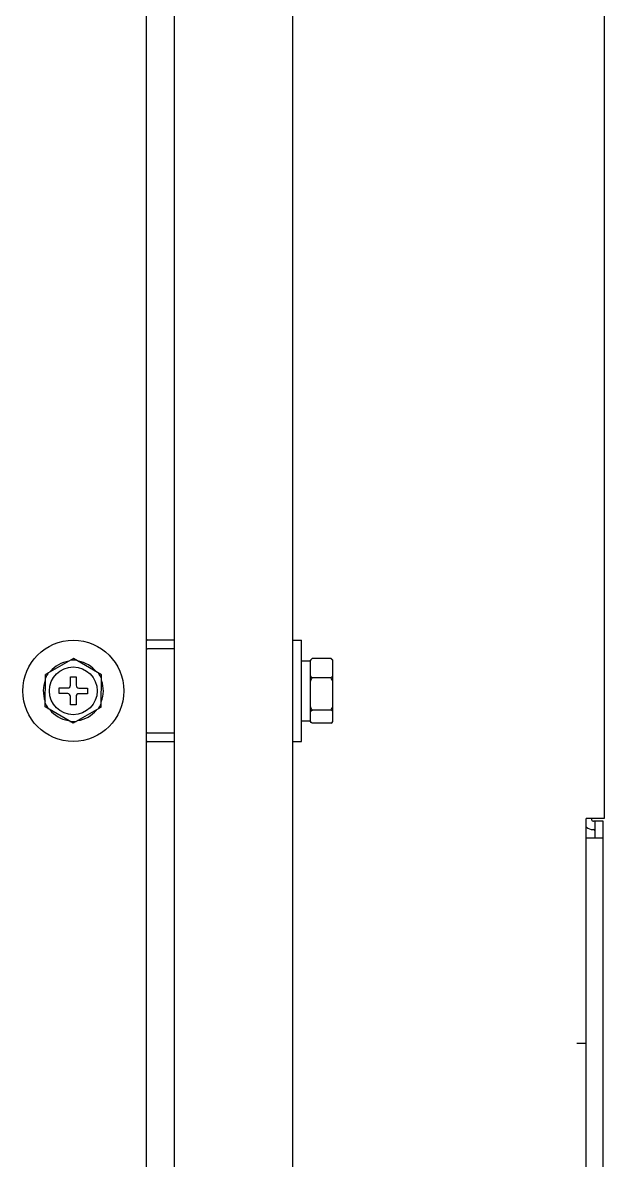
# Model space of a CAD drawing. Header units: millimetres. Extents: x 0 to 87554, y -20854 to 20404.
# Drawn here: x 67654.7 to 67758.2, y 16395.9 to 16598.4 of the extents above; entities that cross this region are included whole.
import ezdxf

# ---------------------------------------------------------------- set-up
doc = ezdxf.new("R2010")
doc.units = ezdxf.units.MM
doc.layers.get('0').update_dxf_attribs({"lineweight": 15})
for name, color, linetype in [('2401-01144-S-M6-16HWM_0', 7, 'Continuous'), ('4215-12269_16_0', 7, 'Continuous'), ('4215-12651_1_0', 7, 'Continuous'), ('4215-12651_3_0', 7, 'Continuous'), ('4215-12651_5_0', 7, 'Continuous'), ('4215-12655_1_0', 7, 'Continuous')]:
    doc.layers.add(name, color=color, linetype=linetype)

# ---------------------------------------------------------------- blocks, each defined once
blk = doc.blocks.new('gt55')
at = {"layer": '2401-01144-S-M6-16HWM_0', "color": 87, "linetype": 'Continuous'}
for p, q in [((-904.75, -263.5), (-903.15, -263.5)), ((-903.15, -281.5), (-903.15, -263.5)), ((-943.7, -266.73), (-948.72, -269.57)), ((-938.72, -269.66), (-943.7, -266.73)), ((-903.15, -267.15), (-901.55, -267.15)), ((-901.55, -277.97), (-901.55, -267.03)), ((-897.85, -266.76), (-901.25, -266.76)), ((-897.55, -277.97), (-897.55, -267.03)), ((-948.78, -275.34), (-948.72, -269.57)), ((-944.24, -271.5), (-944.23, -270)), ((-944.23, -270), (-943.23, -270)), ((-943.23, -270), (-943.24, -271.5)), ((-938.78, -275.43), (-938.72, -269.66)), ((-897.85, -270.19), (-901.25, -270.19)), ((-946.25, -272.98), (-946.25, -271.98)), ((-946.25, -271.98), (-944.75, -271.99)), ((-944.75, -272.99), (-946.25, -272.98)), ((-942.75, -272.01), (-941.25, -272.02)), ((-941.25, -273.02), (-942.75, -273.01)), ((-941.25, -272.02), (-941.25, -273.02)), ((-944.27, -275), (-944.26, -273.5)), ((-943.27, -275), (-944.27, -275)), ((-943.26, -273.5), (-943.27, -275)), ((-943.8, -278.27), (-948.78, -275.34)), ((-938.78, -275.43), (-943.8, -278.27)), ((-897.85, -275.93), (-901.25, -275.93)), ((-903.15, -277.85), (-901.55, -277.85)), ((-897.85, -278.24), (-901.25, -278.24)), ((-904.75, -281.5), (-903.15, -281.5))]:
    blk.add_line(p, q, dxfattribs=at)
for radius in [9, 4.25]:
    blk.add_circle((-943.75, -272.5), radius, dxfattribs=at)
for centre, radius, start, end in [((-943.75, -272.5), 5.47, 83.4987, 95.4836), ((-943.75, -272.5), 5.35, 98.6515, 140.3309), ((-943.75, -272.5), 5.35, 38.6515, 80.3309), ((-943.75, -272.5), 5.35, 158.6515, 200.3309), ((-943.75, -272.5), 5.47, 143.4987, 155.4836), ((-943.75, -272.5), 5.47, 23.4987, 35.4836), ((-943.75, -272.5), 5.35, 338.6515, 20.3309), ((-944.74, -271.49), 0.5, 269.4912, 359.4912), ((-944.76, -273.49), 0.5, 359.4912, 89.4912), ((-942.76, -273.51), 0.5, 89.4912, 179.4912), ((-942.74, -271.51), 0.5, 179.4912, 269.4912), ((-943.75, -272.5), 5.47, 203.4987, 215.4836), ((-943.75, -272.5), 5.47, 323.4987, 335.4836), ((-943.75, -272.5), 5.35, 218.6515, 260.3309), ((-943.75, -272.5), 5.35, 278.6515, 320.3309), ((-943.75, -272.5), 5.47, 263.4987, 275.4836)]:
    blk.add_arc(centre, radius, start, end, dxfattribs=at)
for points in [[(-901.25, -266.76), (-901.35, -266.85), (-901.46, -266.93), (-901.55, -267.03)], [(-901.55, -267.15), (-901.46, -267.02), (-901.36, -266.89), (-901.25, -266.76)], [(-897.85, -266.76), (-897.75, -266.85), (-897.64, -266.93), (-897.55, -267.03)], [(-897.55, -267.15), (-897.64, -267.02), (-897.74, -266.89), (-897.85, -266.76)], [(-901.25, -270.19), (-901.36, -270.06), (-901.46, -269.93), (-901.55, -269.8)], [(-901.55, -270.85), (-901.46, -270.62), (-901.36, -270.4), (-901.25, -270.19)], [(-897.85, -270.19), (-897.74, -270.06), (-897.64, -269.93), (-897.55, -269.8)], [(-897.55, -270.85), (-897.64, -270.62), (-897.74, -270.4), (-897.85, -270.19)], [(-901.25, -275.93), (-901.36, -275.71), (-901.46, -275.49), (-901.55, -275.27)], [(-897.85, -275.93), (-897.74, -275.71), (-897.64, -275.49), (-897.55, -275.27)], [(-901.55, -276.19), (-901.46, -276.1), (-901.35, -276.01), (-901.25, -275.93)], [(-897.55, -276.19), (-897.64, -276.1), (-897.75, -276.01), (-897.85, -275.93)], [(-901.25, -278.24), (-901.35, -278.15), (-901.46, -278.07), (-901.55, -277.97)], [(-897.85, -278.24), (-897.75, -278.15), (-897.64, -278.07), (-897.55, -277.97)]]:
    blk.add_open_spline(points, degree=3, dxfattribs=at)
at = {"layer": '4215-12269_16_0', "color": 87, "linetype": 'Continuous'}
for p, q in [((-925.75, -263.5), (-930.55, -263.5)), ((-925.75, -265), (-930.55, -265)), ((-930.55, -280), (-925.75, -280)), ((-930.55, -281.5), (-925.75, -281.5))]:
    blk.add_line(p, q, dxfattribs=at)
for centre, radius, start, end in [((-930.55, -263.3), 1.7, 262.8805, 270), ((-930.55, -263.3), 0.2, 180, 270), ((-930.55, -281.7), 1.7, 90, 97.1195), ((-930.55, -281.7), 0.2, 90, 180)]:
    blk.add_arc(centre, radius, start, end, dxfattribs=at)
at = {"layer": '4215-12651_1_0', "color": 87, "linetype": 'Continuous'}
for p, q in [((-904.75, 350.3), (-904.75, -573)), ((-925.75, -573), (-925.75, 320.5))]:
    blk.add_line(p, q, dxfattribs=at)
at = {"layer": '4215-12651_3_0', "color": 87, "linetype": 'Continuous'}
for p, q in [((-849.25, 278.1), (-849.25, -295.2)), ((-852.45, -335.2), (-852.45, -295.2)), ((-849.25, -295.2), (-852.45, -295.2)), ((-854.15, -335.2), (-852.45, -335.2))]:
    blk.add_line(p, q, dxfattribs=at)
at = {"layer": '4215-12651_5_0', "color": 87, "linetype": 'Continuous'}
for p, q in [((-851.45, -295.5), (-851.45, -295.2)), ((-851.25, -295.7), (-851.15, -295.7)), ((-851.25, -297.2), (-851.15, -297.2)), ((-850.95, -295.7), (-850.95, -298.7)), ((-849.45, -295.7), (-850.95, -295.7)), ((-849.45, -490), (-849.45, -295.7)), ((-852.45, -487), (-852.45, -298.7)), ((-849.45, -298.7), (-852.45, -298.7))]:
    blk.add_line(p, q, dxfattribs=at)
for centre, radius, start, end in [((-851.25, -295.5), 0.2, 180, 270), ((-851.25, -295.5), 1.7, 225.0903, 270), ((-851.15, -297.4), 1.7, 83.2567, 90), ((-851.15, -297.4), 0.2, 0, 90)]:
    blk.add_arc(centre, radius, start, end, dxfattribs=at)
at = {"layer": '4215-12655_1_0', "color": 87, "linetype": 'Continuous'}
blk.add_line((-930.75, -661), (-930.75, 352.5), dxfattribs=at)

msp = doc.modelspace()

# ---------------------------------------------------------------- block references
at = {"lineweight": -3}
msp.add_blockref('gt55', (68607.462, 16751.976), dxfattribs=at)

doc.saveas('drawing.dxf')
